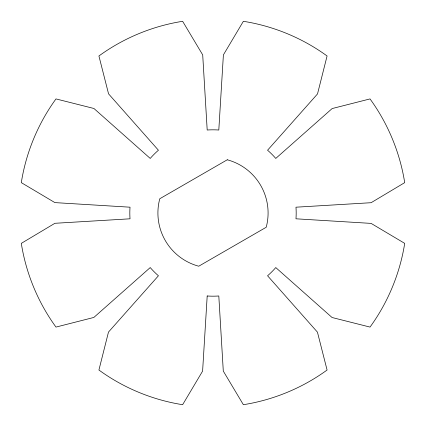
<?xml version="1.0" encoding="UTF-8"?>
<svg xmlns="http://www.w3.org/2000/svg" width="426" height="426" viewBox="0 0 426 426"><rect width="100%" height="100%" fill="white"/><g stroke="black" fill="none" stroke-linecap="round" stroke-linejoin="round"><path stroke-width="0.64" d="M207.196 295.979L202.606 371.099L182.637 404.7C152.519 399.95 123.572 387.964 98.917 370.024L108.486 332.072L158.429 275.776A83.182 83.182 0 0 1 150.224 267.571L93.858 317.439L55.976 327.083C38.036 302.428 26.05 273.481 21.3 243.363L54.901 223.293L130.021 218.804A83.182 83.182 0 0 1 130.021 207.196L54.901 202.606L21.3 182.637C26.05 152.519 38.036 123.572 55.976 98.917L93.928 108.486L150.224 158.429A83.182 83.182 0 0 1 158.429 150.224L108.561 93.858L98.917 55.976C123.572 38.036 152.519 26.05 182.637 21.3L202.707 54.901L207.196 130.021A83.182 83.182 0 0 1 218.804 130.021L223.394 54.901L243.363 21.3C273.481 26.05 302.428 38.036 327.083 55.976L317.514 93.928L267.571 150.224A83.182 83.182 0 0 1 275.776 158.429L332.142 108.561L370.024 98.917C387.964 123.572 399.95 152.519 404.7 182.637L371.099 202.707L295.979 207.196A83.182 83.182 0 0 1 295.979 218.804L371.099 223.394L404.7 243.363C399.95 273.481 387.964 302.428 370.024 327.083L332.072 317.514L275.776 267.571A83.182 83.182 0 0 1 267.571 275.776L317.439 332.142L327.083 370.024C302.428 387.964 273.481 399.95 243.363 404.7L223.293 371.099L218.804 295.979A83.182 83.182 0 0 1 207.196 295.979M227.26 159.787L159.787 198.74A55.092 55.092 0 0 0 198.74 266.213L266.213 227.26A55.092 55.092 0 0 0 227.26 159.787"/></g></svg>
